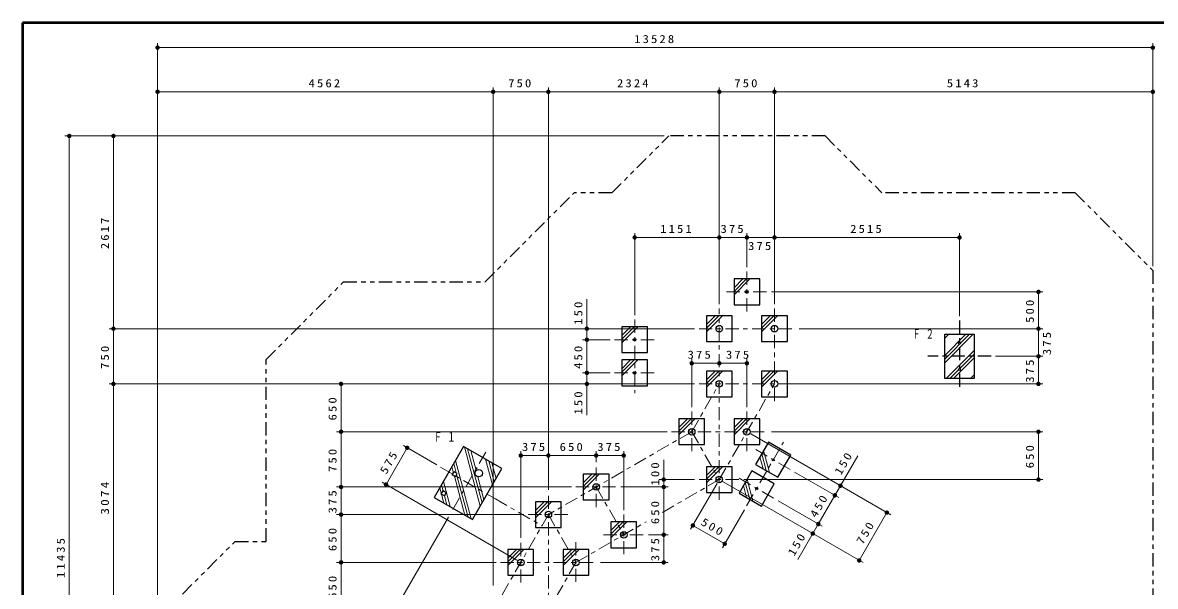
# Model space of a CAD drawing. Units: millimetres on the paper, scale 1:60. Extents: x -385 to 76, y -594 to 267.
# Drawn here: x -385 to -128.4, y -454.6 to -327 of the extents above; entities that cross this region are included whole.
import ezdxf

# ---------------------------------------------------------------- set-up
doc = ezdxf.new("R2010")
doc.units = ezdxf.units.MM
doc.linetypes.add('USER2', pattern=[6, 3, -1, 1, -1])
doc.linetypes.add('USER3', pattern=[8, 3, -1, 1, -1, 1, -1])
doc.layers.add('1_60', color=7, linetype='Continuous', lineweight=25)
doc.layers.add('NAKAMURA図枠', color=7, linetype='Continuous', lineweight=13)
doc.styles.add('ＭＳ ゴシック', font='')
doc.styles.get('ＭＳ ゴシック').set_extended_font_data('MS Gothic')

# ---------------------------------------------------------------- blocks, each defined once
blk = doc.blocks.new('filled_dot')
at = {"color": 0, "linetype": 'Continuous', "lineweight": -2, "const_width": 1.25}
blk.add_lwpolyline([(-0.625, 0, 1), (0.625, 0, 1)], format="xyb", close=True, dxfattribs=at)

msp = doc.modelspace()

# ---------------------------------------------------------------- linework, layer by layer
at = {"layer": '1_60', "lineweight": 13}
for p, q in [((-354.432, -460.975), (-354.432, -331.646)), ((-354.432, -332.646), (-128.965, -332.646)), ((-128.965, -382.094), (-128.965, -331.646)), ((-354.432, -342.646), (-278.406, -342.646)), ((-278.406, -454.405), (-278.406, -341.646)), ((-278.406, -342.646), (-265.906, -342.646)), ((-265.906, -432.755), (-265.906, -341.646)), ((-265.906, -342.646), (-227.18, -342.646)), ((-227.18, -390.679), (-227.18, -341.646)), ((-227.18, -342.646), (-214.68, -342.646)), ((-214.68, -390.679), (-214.68, -341.646)), ((-214.68, -342.646), (-128.965, -342.646)), ((-214.68, -354.52), (-214.68, -342.646)), ((-128.965, -382.094), (-128.965, -341.646)), ((-365.432, -352.646), (-375.432, -352.646)), ((-374.432, -543.231), (-374.432, -352.646)), ((-239.64, -352.646), (-365.432, -352.646)), ((-364.432, -396.263), (-364.432, -352.646)), ((-246.347, -393.179), (-246.347, -374.615)), ((-220.93, -382.346), (-220.93, -374.615)), ((-172.764, -393.412), (-172.764, -374.615)), ((-246.347, -375.615), (-227.18, -375.615)), ((-227.18, -375.615), (-220.93, -375.615)), ((-220.93, -375.615), (-214.68, -375.615)), ((-214.68, -375.615), (-172.764, -375.615)), ((-223.847, -386.983), (-221.877, -385.012)), ((-223.847, -387.808), (-221.052, -385.012)), ((-223.847, -388.632), (-220.227, -385.012)), ((-257.183, -398.763), (-257.183, -389.561)), ((-215.347, -387.929), (-153.88, -387.929)), ((-154.88, -387.929), (-154.88, -396.263)), ((-230.097, -395.316), (-228.127, -393.346)), ((-230.097, -396.141), (-227.302, -393.346)), ((-230.097, -396.966), (-226.477, -393.346)), ((-217.597, -395.316), (-215.627, -393.346)), ((-217.597, -396.141), (-214.802, -393.346)), ((-217.597, -396.966), (-213.977, -393.346)), ((-232.764, -396.263), (-365.432, -396.263)), ((-364.432, -408.763), (-364.432, -396.263)), ((-249.264, -397.816), (-247.294, -395.846)), ((-249.264, -398.641), (-246.469, -395.846)), ((-249.264, -399.466), (-245.644, -395.846)), ((-209.097, -396.263), (-153.88, -396.263)), ((-176.097, -403.963), (-169.646, -397.512)), ((-176.097, -403.138), (-170.471, -397.512)), ((-176.097, -402.313), (-171.296, -397.512)), ((-176.097, -398.438), (-175.172, -397.512)), ((-154.88, -396.263), (-154.88, -402.513)), ((-251.93, -398.763), (-258.183, -398.763)), ((-257.183, -406.263), (-257.183, -398.763)), ((-175.771, -407.513), (-169.43, -401.172)), ((-174.121, -407.513), (-169.43, -402.822)), ((-172.723, -405.29), (-169.43, -401.997)), ((-164.58, -402.513), (-153.88, -402.513)), ((-154.88, -402.513), (-154.88, -408.763)), ((-249.264, -405.316), (-247.294, -403.346)), ((-249.264, -406.141), (-246.469, -403.346)), ((-249.264, -406.966), (-245.644, -403.346)), ((-233.43, -414.005), (-233.43, -403.09)), ((-233.43, -404.09), (-227.18, -404.09)), ((-227.18, -404.09), (-220.93, -404.09)), ((-220.93, -414.005), (-220.93, -403.09)), ((-251.93, -406.263), (-258.183, -406.263)), ((-257.183, -415.803), (-257.183, -406.263)), ((-230.097, -407.816), (-228.127, -405.846)), ((-230.097, -408.641), (-227.302, -405.846)), ((-230.097, -409.466), (-226.477, -405.846)), ((-217.597, -407.816), (-215.627, -405.846)), ((-217.597, -408.641), (-214.802, -405.846)), ((-217.597, -409.466), (-213.977, -405.846)), ((-174.946, -407.513), (-172.987, -405.553)), ((-170.245, -407.513), (-169.43, -406.697)), ((-232.764, -408.763), (-365.432, -408.763)), ((-364.432, -459.988), (-364.432, -408.763)), ((-312.865, -419.588), (-312.865, -408.763)), ((-210.764, -408.763), (-153.88, -408.763)), ((-236.347, -418.641), (-234.377, -416.671)), ((-236.347, -419.466), (-233.552, -416.671)), ((-236.347, -420.291), (-232.727, -416.671)), ((-223.847, -418.641), (-221.877, -416.671)), ((-223.847, -419.466), (-221.052, -416.671)), ((-223.847, -420.291), (-220.227, -416.671)), ((-239.014, -419.588), (-313.865, -419.588)), ((-312.865, -432.088), (-312.865, -419.588)), ((-220.064, -420.088), (-188.358, -438.393)), ((-215.347, -419.588), (-153.88, -419.588)), ((-154.88, -419.588), (-154.88, -430.413)), ((-302.686, -431.537), (-297.894, -423.237)), ((-291.195, -427.105), (-298.76, -422.737)), ((-281.336, -436.397), (-284.917, -423.032)), ((-280.924, -435.682), (-284.203, -423.444)), ((-282.275, -428.383), (-283.488, -423.856)), ((-278.573, -431.612), (-280.132, -425.794)), ((-272.156, -443.58), (-272.156, -423.968)), ((-272.156, -424.968), (-265.906, -424.968)), ((-265.906, -424.968), (-255.081, -424.968)), ((-255.081, -426.505), (-255.081, -423.968)), ((-255.081, -424.968), (-248.831, -424.968)), ((-248.831, -437.33), (-248.831, -423.968)), ((-217.242, -427.972), (-217.963, -425.281)), ((-216.527, -428.385), (-217.55, -424.567)), ((-215.813, -428.797), (-217.138, -423.852)), ((-195.826, -425.019), (-201.001, -433.981)), ((-287.397, -428.875), (-287.759, -427.521)), ((-286.783, -428.909), (-287.347, -426.807)), ((-283.393, -439.308), (-286.934, -426.093)), ((-278.161, -430.897), (-279.418, -426.207)), ((-277.748, -430.183), (-278.703, -426.619)), ((-239.769, -432.088), (-239.769, -425.98)), ((-230.097, -429.467), (-228.127, -427.496)), ((-230.097, -430.291), (-227.302, -427.496)), ((-230.097, -431.116), (-226.477, -427.496)), ((-273.022, -448.663), (-303.552, -431.037)), ((-288.178, -436.545), (-289.697, -430.878)), ((-284.822, -438.483), (-287.193, -429.635)), ((-284.108, -438.895), (-286.679, -429.299)), ((-280.511, -434.968), (-281.898, -429.79)), ((-257.998, -431.141), (-256.027, -429.171)), ((-257.998, -431.966), (-255.203, -429.171)), ((-257.998, -432.791), (-254.378, -429.171)), ((-232.764, -430.413), (-240.769, -430.413)), ((-226.314, -430.913), (-194.608, -449.218)), ((-221.597, -430.413), (-153.88, -430.413)), ((-220.277, -434.88), (-221.3, -431.062)), ((-219.563, -435.292), (-220.888, -430.347)), ((-210.128, -428.711), (-200.135, -434.481)), ((-260.664, -432.088), (-313.865, -432.088)), ((-312.865, -438.338), (-312.865, -432.088)), ((-289.607, -435.72), (-290.522, -432.307)), ((-289.747, -432.946), (-290.109, -431.592)), ((-249.497, -432.088), (-238.769, -432.088)), ((-240.88, -432.088), (-238.769, -432.088)), ((-239.769, -432.088), (-239.769, -442.913)), ((-227.68, -431.279), (-233.678, -441.668)), ((-220.992, -434.467), (-221.713, -431.776)), ((-288.893, -436.133), (-289.433, -434.115)), ((-268.823, -437.391), (-266.853, -435.421)), ((-268.823, -438.216), (-266.028, -435.421)), ((-268.823, -439.041), (-265.203, -435.421)), ((-213.878, -435.206), (-203.885, -440.976)), ((-201.001, -433.981), (-204.751, -440.476)), ((-271.489, -438.338), (-313.865, -438.338)), ((-312.865, -449.163), (-312.865, -438.338)), ((-221.505, -437.25), (-226.461, -445.834)), ((-189.224, -437.893), (-195.474, -448.718)), ((-288.551, -438.893), (-301.372, -461.1)), ((-251.748, -441.967), (-249.777, -439.996)), ((-251.748, -442.791), (-248.953, -439.996)), ((-251.748, -443.616), (-248.128, -439.996)), ((-225.961, -444.968), (-233.178, -440.802)), ((-204.751, -440.476), (-209.377, -448.489)), ((-243.247, -442.913), (-238.769, -442.913)), ((-239.769, -442.913), (-239.769, -449.163)), ((-275.073, -448.217), (-273.103, -446.246)), ((-275.073, -449.041), (-272.278, -446.246)), ((-275.073, -449.866), (-271.453, -446.246)), ((-262.573, -448.217), (-260.603, -446.246)), ((-262.573, -449.041), (-259.778, -446.246)), ((-262.573, -449.866), (-258.953, -446.246)), ((-277.739, -449.163), (-313.865, -449.163)), ((-312.865, -459.988), (-312.865, -449.163)), ((-254.073, -449.163), (-238.769, -449.163))]:
    msp.add_line(p, q, dxfattribs=at)
at = {"layer": '1_60', "color": 2, "linetype": 'USER3'}
for p, q in [((-251.514, -365.52), (-238.64, -352.646)), ((-203.22, -352.646), (-238.64, -352.646)), ((-203.22, -352.646), (-190.346, -365.52)), ((-280.237, -385.663), (-260.094, -365.52)), ((-251.514, -365.52), (-260.094, -365.52)), ((-146.539, -365.52), (-190.346, -365.52)), ((-146.539, -365.52), (-128.965, -383.094)), ((-128.965, -383.094), (-128.965, -504.124)), ((-329.856, -403.236), (-312.283, -385.663)), ((-312.283, -385.663), (-280.237, -385.663)), ((-329.856, -444.402), (-329.856, -403.236)), ((-354.432, -461.975), (-336.859, -444.402)), ((-336.859, -444.402), (-329.856, -444.402))]:
    msp.add_line(p, q, dxfattribs=at)
at = {"layer": '1_60', "linetype": 'USER2', "lineweight": 13}
for p, q in [((-220.93, -383.346), (-220.93, -392.513)), ((-225.514, -387.929), (-216.347, -387.929)), ((-227.18, -434.997), (-227.18, -391.679)), ((-214.68, -391.679), (-214.68, -413.346)), ((-246.347, -394.179), (-246.347, -410.846)), ((-231.764, -396.263), (-210.097, -396.263)), ((-250.93, -398.763), (-241.764, -398.763)), ((-250.93, -406.263), (-241.764, -406.263)), ((-233.43, -419.588), (-227.18, -408.763)), ((-231.764, -408.763), (-210.097, -408.763)), ((-227.18, -430.413), (-214.68, -408.763)), ((-233.43, -415.005), (-233.43, -424.171)), ((-220.93, -415.005), (-220.93, -424.171)), ((-233.43, -419.588), (-265.906, -438.338)), ((-238.014, -419.588), (-216.347, -419.588)), ((-233.43, -419.588), (-227.18, -430.413)), ((-221.005, -436.384), (-212.672, -421.95)), ((-218.933, -423.628), (-210.994, -428.211)), ((-255.081, -436.671), (-255.081, -427.505)), ((-240.08, -437.861), (-227.18, -430.413)), ((-231.764, -430.413), (-222.597, -430.413)), ((-222.683, -430.123), (-214.744, -434.706)), ((-259.664, -432.088), (-250.497, -432.088)), ((-255.081, -432.088), (-248.831, -442.913)), ((-277.886, -434.789), (-267.364, -440.864)), ((-265.906, -497.072), (-265.906, -433.755)), ((-265.906, -438.338), (-278.406, -459.988)), ((-270.489, -438.338), (-261.323, -438.338)), ((-265.906, -438.338), (-259.656, -449.163)), ((-248.831, -438.33), (-248.831, -447.497)), ((-259.656, -449.163), (-243.716, -439.96)), ((-253.414, -442.913), (-244.247, -442.913)), ((-272.156, -453.747), (-272.156, -444.58)), ((-259.656, -444.58), (-259.656, -453.747)), ((-276.739, -449.163), (-255.073, -449.163)), ((-259.656, -449.163), (-265.906, -459.988))]:
    msp.add_line(p, q, dxfattribs=at)
at = {"layer": '1_60'}
for p, q in [((-223.847, -385.012), (-223.847, -390.846)), ((-218.013, -385.012), (-223.847, -385.012)), ((-218.013, -390.846), (-218.013, -385.012)), ((-223.847, -390.846), (-218.013, -390.846)), ((-230.097, -393.346), (-230.097, -399.179)), ((-224.263, -393.346), (-230.097, -393.346)), ((-224.263, -399.179), (-224.263, -393.346)), ((-217.597, -393.346), (-217.597, -399.179)), ((-211.763, -393.346), (-217.597, -393.346)), ((-211.763, -399.179), (-211.763, -393.346)), ((-249.264, -395.846), (-249.264, -401.679)), ((-243.43, -395.846), (-249.264, -395.846)), ((-243.43, -401.679), (-243.43, -395.846)), ((-176.097, -407.513), (-176.097, -397.512)), ((-176.097, -397.512), (-169.43, -397.512)), ((-169.43, -397.512), (-169.43, -407.513)), ((-230.097, -399.179), (-224.263, -399.179)), ((-217.597, -399.179), (-211.763, -399.179)), ((-249.264, -401.679), (-243.43, -401.679)), ((-249.264, -403.346), (-249.264, -409.179)), ((-243.43, -403.346), (-249.264, -403.346)), ((-243.43, -409.179), (-243.43, -403.346)), ((-230.097, -405.846), (-230.097, -411.679)), ((-224.263, -405.846), (-230.097, -405.846)), ((-224.263, -411.679), (-224.263, -405.846)), ((-217.597, -405.846), (-217.597, -411.679)), ((-211.763, -405.846), (-217.597, -405.846)), ((-211.763, -411.679), (-211.763, -405.846)), ((-169.43, -407.513), (-176.097, -407.513)), ((-249.264, -409.179), (-243.43, -409.179)), ((-230.097, -411.679), (-224.263, -411.679)), ((-217.597, -411.679), (-211.763, -411.679)), ((-236.347, -416.671), (-236.347, -422.505)), ((-230.513, -416.671), (-236.347, -416.671)), ((-230.513, -422.505), (-230.513, -416.671)), ((-223.847, -416.671), (-223.847, -422.505)), ((-218.013, -416.671), (-223.847, -416.671)), ((-218.013, -422.505), (-218.013, -416.671)), ((-285.104, -422.923), (-291.771, -434.471)), ((-276.444, -427.924), (-285.104, -422.923)), ((-236.347, -422.505), (-230.513, -422.505)), ((-223.847, -422.505), (-218.013, -422.505)), ((-216.031, -421.935), (-218.948, -426.987)), ((-210.979, -424.852), (-216.031, -421.935)), ((-213.896, -429.904), (-210.979, -424.852)), ((-283.111, -439.471), (-276.444, -427.924)), ((-230.097, -427.496), (-230.097, -433.33)), ((-224.263, -427.496), (-230.097, -427.496)), ((-224.263, -433.33), (-224.263, -427.496)), ((-219.781, -428.43), (-222.698, -433.482)), ((-214.729, -431.347), (-219.781, -428.43)), ((-218.948, -426.987), (-213.896, -429.904)), ((-287.675, -429.357), (-287.258, -428.635)), ((-286.953, -429.774), (-287.675, -429.357)), ((-286.536, -429.052), (-287.258, -428.635)), ((-286.953, -429.774), (-286.536, -429.052)), ((-257.998, -429.171), (-257.998, -435.005)), ((-252.164, -429.171), (-257.998, -429.171)), ((-252.164, -435.005), (-252.164, -429.171)), ((-290.175, -433.687), (-289.758, -432.965)), ((-289.037, -433.382), (-289.758, -432.965)), ((-289.453, -434.104), (-289.037, -433.382)), ((-230.097, -433.33), (-224.263, -433.33)), ((-222.698, -433.482), (-217.646, -436.399)), ((-217.646, -436.399), (-214.729, -431.347)), ((-291.771, -434.471), (-283.111, -439.471)), ((-289.453, -434.104), (-290.175, -433.687)), ((-268.823, -435.421), (-268.823, -441.255)), ((-262.989, -435.421), (-268.823, -435.421)), ((-262.989, -441.255), (-262.989, -435.421)), ((-257.998, -435.005), (-252.164, -435.005)), ((-268.823, -441.255), (-262.989, -441.255)), ((-251.748, -439.996), (-251.748, -445.83)), ((-245.914, -439.996), (-251.748, -439.996)), ((-245.914, -445.83), (-245.914, -439.996)), ((-275.073, -446.246), (-275.073, -452.08)), ((-269.239, -446.246), (-275.073, -446.246)), ((-269.239, -452.08), (-269.239, -446.246)), ((-262.573, -446.246), (-262.573, -452.08)), ((-256.739, -446.246), (-262.573, -446.246)), ((-256.739, -452.08), (-256.739, -446.246)), ((-251.748, -445.83), (-245.914, -445.83)), ((-275.073, -452.08), (-269.239, -452.08)), ((-262.573, -452.08), (-256.739, -452.08))]:
    msp.add_line(p, q, dxfattribs=at)
at = {"layer": '1_60', "color": 20, "linetype": 'USER2'}
for p, q in [((-172.764, -394.412), (-172.764, -410.399)), ((-165.58, -402.513), (-179.947, -402.513))]:
    msp.add_line(p, q, dxfattribs=at)
at = {"layer": '1_60', "color": 1, "linetype": 'USER2', "lineweight": 13}
for p, q in [((-280.057, -424.182), (-288.051, -438.027)), ((-290.329, -427.605), (-277.886, -434.789))]:
    msp.add_line(p, q, dxfattribs=at)
at = {"layer": '1_60'}
for centre, radius in [((-220.93, -387.929), 0.283), ((-227.18, -396.263), 0.743), ((-214.68, -396.263), 0.743), ((-246.347, -398.763), 0.283), ((-172.764, -399.512), 0.227), ((-172.764, -405.513), 0.227), ((-246.347, -406.263), 0.283), ((-227.18, -408.763), 0.743), ((-214.68, -408.763), 0.743), ((-233.43, -419.588), 0.743), ((-220.93, -419.588), 0.743), ((-214.963, -425.92), 0.227), ((-281.67, -428.975), 0.847), ((-227.18, -430.413), 0.743), ((-255.081, -432.088), 0.743), ((-218.713, -432.415), 0.227), ((-265.906, -438.338), 0.743), ((-248.831, -442.913), 0.743), ((-272.156, -449.163), 0.743), ((-259.656, -449.163), 0.743)]:
    msp.add_circle(centre, radius, dxfattribs=at)
at = {"layer": 'NAKAMURA図枠', "lineweight": 50}
for p, q in [((-385, -327), (-385, -594)), ((0, -327), (-385, -327))]:
    msp.add_line(p, q, dxfattribs=at)

# ---------------------------------------------------------------- block references
at = {"layer": '1_60', "lineweight": 13, "xscale": 0.4, "yscale": 0.4}
for p in [(-354.432, -332.646), (-354.432, -342.646), (-278.406, -342.646), (-265.906, -342.646), (-227.18, -342.646), (-214.68, -342.646), (-246.347, -375.615), (-227.18, -375.615), (-220.93, -375.615), (-214.68, -375.615), (-233.43, -404.09), (-227.18, -404.09), (-272.156, -424.968), (-265.906, -424.968), (-255.081, -424.968)]:
    msp.add_blockref('filled_dot', p, dxfattribs=at)
for p, rotation in [((-128.965, -332.646), 180), ((-278.406, -342.646), 180), ((-265.906, -342.646), 180), ((-227.18, -342.646), 180), ((-214.68, -342.646), 180), ((-128.965, -342.646), 180), ((-374.432, -352.646), 270), ((-364.432, -352.646), 270), ((-227.18, -375.615), 180), ((-220.93, -375.615), 180), ((-214.68, -375.615), 180), ((-172.764, -375.615), 180), ((-154.88, -387.929), 270), ((-364.432, -396.263), 270), ((-364.432, -396.263), 90), ((-257.183, -396.263), 270), ((-154.88, -396.263), 270), ((-154.88, -396.263), 90), ((-257.183, -398.763), 270), ((-257.183, -398.763), 90), ((-154.88, -402.513), 270), ((-154.88, -402.513), 90), ((-227.18, -404.09), 180), ((-220.93, -404.09), 180), ((-257.183, -406.263), 270), ((-257.183, -406.263), 90), ((-364.432, -408.763), 90), ((-364.432, -408.763), 270), ((-312.865, -408.763), 270), ((-257.183, -408.763), 90), ((-154.88, -408.763), 90), ((-312.865, -419.588), 270), ((-312.865, -419.588), 90), ((-154.88, -419.588), 270), ((-297.894, -423.237), 240), ((-265.906, -424.968), 180), ((-255.081, -424.968), 180), ((-248.831, -424.968), 180), ((-302.686, -431.537), 60), ((-239.769, -430.413), 270), ((-154.88, -430.413), 90), ((-312.865, -432.088), 270), ((-312.865, -432.088), 90), ((-239.769, -432.088), 90), ((-239.769, -432.088), 270), ((-201.001, -433.981), 240), ((-201.001, -433.981), 60), ((-199.751, -431.816), 240), ((-312.865, -438.338), 270), ((-312.865, -438.338), 90), ((-189.224, -437.893), 240), ((-233.178, -440.802), 330), ((-204.751, -440.476), 240), ((-204.751, -440.476), 60), ((-239.769, -442.913), 90), ((-239.769, -442.913), 270), ((-206.001, -442.641), 60), ((-225.961, -444.968), 150), ((-312.865, -449.163), 270), ((-312.865, -449.163), 90), ((-239.769, -449.163), 90), ((-195.474, -448.718), 60)]:
    msp.add_blockref('filled_dot', p, dxfattribs=dict(at, rotation=rotation))

# ---------------------------------------------------------------- texts
at = {"layer": '1_60', "style": 'ＭＳ ゴシック'}
for s, insert, char_height, attachment_point in [('\\T1.33;\\W1.15;13528', (-241.699, -331.646), 1.833, 8), ('\\T1.33;\\W1.15;4562', (-316.419, -341.646), 1.833, 8), ('\\T1.33;\\W1.15;750', (-272.156, -341.646), 1.833, 8), ('\\T1.33;\\W1.15;2324', (-246.543, -341.646), 1.833, 8), ('\\T1.33;\\W1.15;750', (-220.93, -341.646), 1.833, 8), ('\\T1.33;\\W1.15;5143', (-171.823, -341.646), 1.833, 8), ('\\T1.33;\\W1.15;1151', (-236.764, -374.615), 1.833, 8), ('\\T1.33;\\W1.15;375', (-224.055, -374.615), 1.833, 8), ('\\T1.33;\\W1.15;2515', (-193.722, -374.615), 1.833, 8), ('\\T1.33;\\W1.15;375', (-217.805, -376.615), 1.833, 2), ('\\T1.64;\\W0.6;Ｆ２', (-183.433, -396.353), 2.199, 1), ('\\T1.33;\\W1.15;375', (-231.497, -403.09), 1.833, 8), ('\\T1.33;\\W1.15;375', (-222.811, -403.09), 1.833, 8), ('\\T1.64;\\W0.6;Ｆ１', (-291.824, -419.657), 2.199, 1), ('\\T1.33;\\W1.15;375', (-269.031, -423.968), 1.833, 8), ('\\T1.33;\\W1.15;650', (-260.493, -423.968), 1.833, 8), ('\\T1.33;\\W1.15;375', (-251.956, -423.968), 1.833, 8)]:
    msp.add_mtext(s, dxfattribs=dict(at, insert=insert, char_height=char_height, attachment_point=attachment_point))
at = {"layer": '1_60', "char_height": 1.833, "style": 'ＭＳ ゴシック'}
for s, insert, attachment_point, rotation in [('\\T1.33;\\W1.15;2617', (-365.432, -374.454), 8, 90), ('\\T1.33;\\W1.15;500', (-155.88, -392.096), 8, 90), ('\\T1.33;\\W1.15;150', (-258.183, -392.529), 8, 90), ('\\T1.33;\\W1.15;375', (-153.88, -399.388), 2, 90), ('\\T1.33;\\W1.15;750', (-365.432, -402.513), 8, 90), ('\\T1.33;\\W1.15;450', (-258.183, -402.513), 8, 90), ('\\T1.33;\\W1.15;375', (-155.88, -405.638), 8, 90), ('\\T1.33;\\W1.15;650', (-313.865, -414.175), 8, 90), ('\\T1.33;\\W1.15;150', (-258.183, -412.834), 8, 90), ('\\T1.33;\\W1.15;650', (-155.88, -425.001), 8, 90), ('\\T1.33;\\W1.15;750', (-313.865, -425.838), 8, 90), ('\\T1.33;\\W1.15;575', (-301.156, -426.887), 8, 60), ('\\T1.33;\\W1.15;150', (-198.176, -427.09), 8, 60), ('\\T1.33;\\W1.15;100', (-240.769, -428.897), 8, 90), ('\\T1.33;\\W1.2;3074', (-365.432, -434.376), 8, 90), ('\\T1.33;\\W1.15;375', (-313.865, -435.213), 8, 90), ('\\T1.33;\\W1.15;650', (-240.769, -437.653), 8, 90), ('\\T1.33;\\W1.15;450', (-203.742, -436.729), 8, 60), ('\\T1.33;\\W1.15;500', (-229.07, -442.019), 8, 330), ('\\T1.33;\\W1.15;750', (-193.215, -442.806), 8, 60), ('\\T1.33;\\W1.15;11435', (-375.432, -447.938), 8, 90), ('\\T1.33;\\W1.15;650', (-313.865, -443.751), 8, 90), ('\\T1.33;\\W1.15;375', (-240.769, -446.038), 8, 90), ('\\T1.33;\\W1.15;150', (-208.759, -445.418), 8, 60), ('\\T1.33;\\W1.15;650', (-313.865, -454.576), 8, 90)]:
    msp.add_mtext(s, dxfattribs=dict(at, insert=insert, attachment_point=attachment_point, rotation=rotation))

doc.saveas('drawing.dxf')
